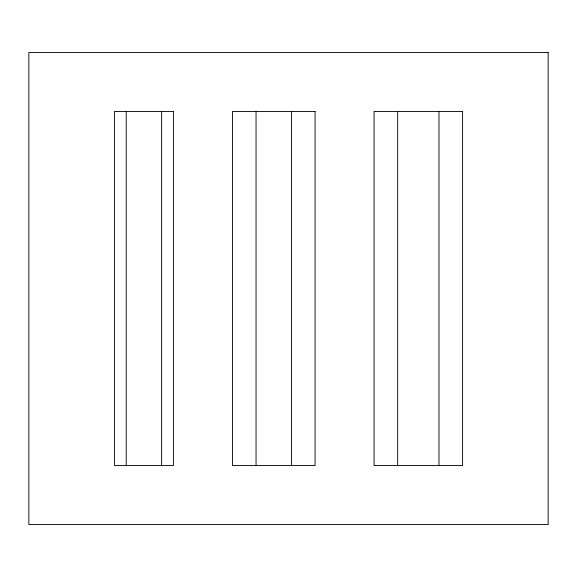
<?xml version="1.0" encoding="UTF-8"?>
<svg xmlns="http://www.w3.org/2000/svg" width="577" height="577" viewBox="0 0 577 577"><rect width="100%" height="100%" fill="white"/><g stroke="black" fill="none" stroke-linecap="round" stroke-linejoin="round"><path stroke-width="0.87" d="M438.982 111.469L438.982 465.531M397.668 111.469L397.668 465.531M291.45 111.469L291.45 465.531M256.044 111.469L256.044 465.531M161.625 111.469L161.625 465.531M126.219 111.469L126.219 465.531M548.15 52.457L28.85 52.457L28.85 524.543L548.15 524.543L548.15 52.457M173.425 111.469L114.419 111.469L114.419 465.531L173.425 465.531L173.425 111.469M315.056 111.469L232.437 111.469L232.437 465.531L315.056 465.531L315.056 111.469M462.581 111.469L374.069 111.469L374.069 465.531L462.581 465.531L462.581 111.469"/></g></svg>
